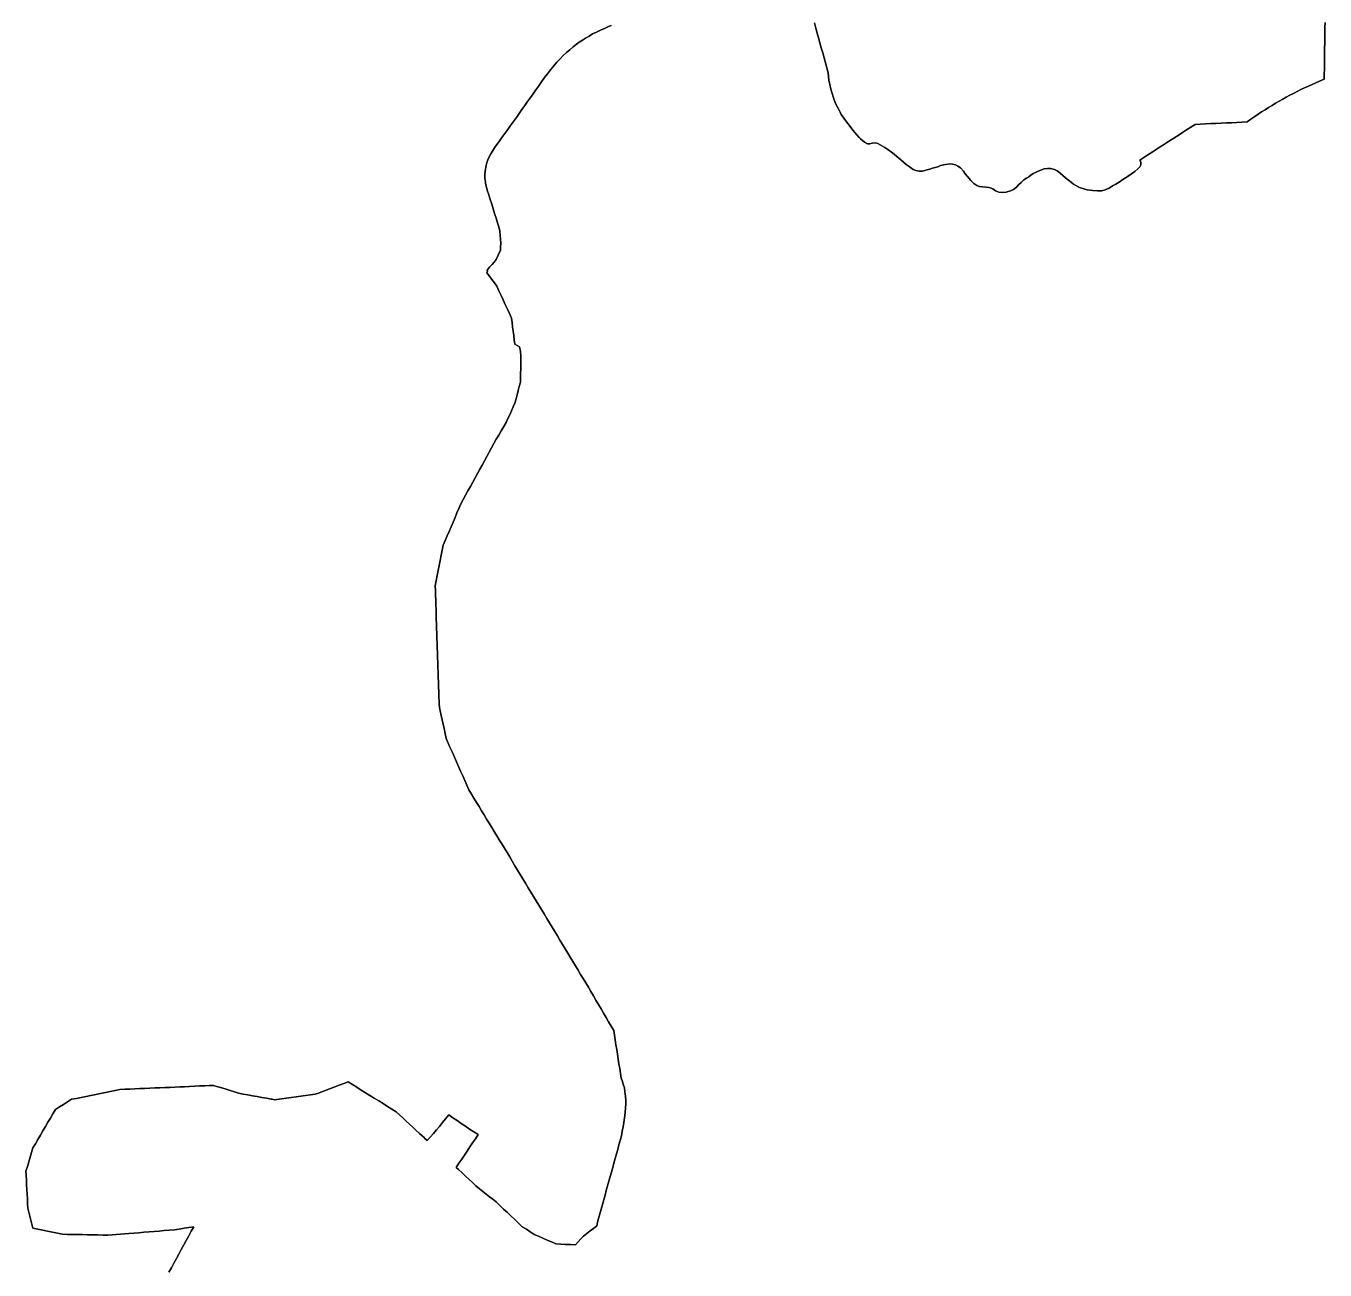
# Model space of a CAD drawing. Header units: inches. Extents: x 130170 to 284068, y 377793 to 804530.
# Drawn here: x 199441 to 201935, y 626650 to 629037 of the extents above; entities that cross this region are included whole.
import ezdxf

# ---------------------------------------------------------------- set-up
doc = ezdxf.new("R2010")
doc.units = ezdxf.units.IN
doc.header["$MEASUREMENT"] = 0
doc.layers.add('muni_il', color=7, linetype='Continuous')

msp = doc.modelspace()

# ---------------------------------------------------------------- linework, layer by layer
at = {"layer": 'muni_il'}
for points in [[(200954.7, 629042.8), (200957.3, 629033.2), (200959.9, 629023.6), (200962.5, 629014.1), (200965.1, 629004.5), (200967.7, 628994.9), (200970.3, 628985.3), (200972.9, 628975.7), (200975.5, 628966.1), (200978.1, 628956.5), (200980.6, 628946.9), (200981.5, 628940.2), (200982.3, 628933.4), (200984.1, 628924.6), (200985.9, 628915.8), (200988.2, 628907.3), (200990.3, 628901.3), (200992.3, 628895.4), (200994.4, 628890.5), (200996.5, 628885.6), (200999, 628881.3), (201001.5, 628876.9), (201003.7, 628871.9), (201005.9, 628866.9), (201010.9, 628860.1), (201016, 628853.3), (201021, 628846.4), (201026.3, 628839.8), (201031.5, 628833.2), (201036.1, 628828.2), (201040.6, 628823.2), (201043, 628820.8), (201050.5, 628814.4), (201056.6, 628810.7), (201060.5, 628811.2), (201065.5, 628812.2), (201071.5, 628812.5), (201076.1, 628811.8), (201080.7, 628809.2), (201085, 628806.4), (201089.4, 628803.7), (201095.2, 628800.1), (201102.5, 628795.1), (201107.2, 628790.9), (201112.4, 628786.6), (201120, 628780.1), (201125.4, 628775.8), (201130.8, 628771.5), (201136.2, 628767.2), (201143.7, 628761.9), (201149.1, 628759.5), (201155.8, 628758.3), (201162.2, 628758.6), (201170.7, 628760.8), (201176, 628762.4), (201181.4, 628764), (201186.4, 628765.3), (201191.3, 628766.7), (201196.6, 628769.1), (201205.8, 628771.2), (201214.1, 628772.4), (201219.5, 628771.9), (201225.2, 628770.4), (201229.8, 628768.3), (201234.7, 628765), (201240.5, 628758.5), (201243.6, 628753.6), (201248, 628748), (201254.5, 628740.6), (201260.5, 628735), (201266.5, 628730.8), (201271.2, 628729.3), (201277.3, 628728.3), (201283.8, 628727.9), (201289.1, 628727.2), (201291.9, 628726.4), (201296.8, 628724.3), (201302.3, 628720.8), (201308.4, 628718.2), (201315.1, 628717.2), (201322.2, 628718.2), (201331, 628720.5), (201336.6, 628723.1), (201342.6, 628727.9), (201346.2, 628732), (201351, 628736.9), (201356.7, 628741.8), (201361.3, 628744.8), (201365.9, 628747.8), (201370, 628750.8), (201374.1, 628753.7), (201379.9, 628756.7), (201387.2, 628759.8), (201395.3, 628762.7), (201402.1, 628763.7), (201407.9, 628763.7), (201415.5, 628761.9), (201420.6, 628759.3), (201426.1, 628754.7), (201431.4, 628750.3), (201436.4, 628745.7), (201442, 628741.3), (201447.6, 628736.9), (201451.8, 628733.8), (201456.1, 628730.8), (201463.4, 628726.9), (201471.5, 628724.3), (201478.2, 628722.9), (201483.7, 628722.1), (201489.1, 628721.3), (201498, 628721), (201505.4, 628720.8), (201510.8, 628721.8), (201515.5, 628723.8), (201520.3, 628726.1), (201526.5, 628730.2), (201532.9, 628733.8), (201539.2, 628737.4), (201546.6, 628742.3), (201551.7, 628745.5), (201556.8, 628748.7), (201563.3, 628753.4), (201569.5, 628757.7), (201575.4, 628762.7), (201578.9, 628766.7), (201580.7, 628770.8), (201580.7, 628774.8), (201580.2, 628777.6), (201579, 628779.8), (201586.8, 628784.9), (201594.7, 628789.9), (201602.6, 628795), (201610.4, 628800.1), (201618.3, 628805.1), (201626.2, 628810.2), (201634, 628815.3), (201636.3, 628816.7), (201644.4, 628821.9), (201652.6, 628827.2), (201660.7, 628832.4), (201668.9, 628837.7), (201677, 628842.9), (201685.2, 628848.2), (201695.1, 628848.6), (201705.1, 628849.1), (201715.1, 628849.6), (201725.1, 628850), (201735.1, 628850.5), (201745.1, 628851), (201755, 628851.4), (201765, 628851.9), (201775, 628852.4), (201785, 628852.8), (201792.3, 628858), (201799.7, 628863.2), (201806.3, 628867.6), (201812.8, 628872), (201819.4, 628876.3), (201826.1, 628880.5), (201832.9, 628884.6), (201839.6, 628888.8), (201846.5, 628892.7), (201853.3, 628896.6), (201860.2, 628900.5), (201867.2, 628904.2), (201874.2, 628907.8), (201881.2, 628911.5), (201888.3, 628914.9), (201895.4, 628918.4), (201902.5, 628921.8), (201909.7, 628925), (201917, 628928.2), (201924.2, 628931.4), (201932.9, 628935), (201933.1, 628944.9), (201933.2, 628954.8), (201933.3, 628964.7), (201933.5, 628974.6), (201933.6, 628984.5), (201933.8, 628994.4), (201933.9, 629004.3), (201934.1, 629014.3), (201934.2, 629024.2), (201934.4, 629034.1), (201934.5, 629044)], [(201934.5, 629044), (201934.4, 629034.1), (201934.2, 629024.2), (201934.1, 629014.3), (201933.9, 629004.3), (201933.8, 628994.4), (201933.6, 628984.5), (201933.5, 628974.6), (201933.3, 628964.7), (201933.2, 628954.8), (201933.1, 628944.9), (201932.9, 628935), (201924.2, 628931.4), (201917, 628928.2), (201909.7, 628925), (201902.5, 628921.8), (201895.4, 628918.4), (201888.3, 628914.9), (201881.2, 628911.5), (201874.2, 628907.8), (201867.2, 628904.2), (201860.2, 628900.5), (201853.3, 628896.6), (201846.5, 628892.7), (201839.6, 628888.8), (201832.9, 628884.6), (201826.1, 628880.5), (201819.4, 628876.3), (201812.8, 628872), (201806.3, 628867.6), (201799.7, 628863.2), (201792.3, 628858), (201785, 628852.8), (201775, 628852.4), (201765, 628851.9), (201755, 628851.4), (201745.1, 628851), (201735.1, 628850.5), (201725.1, 628850), (201715.1, 628849.6), (201705.1, 628849.1), (201695.1, 628848.6), (201685.2, 628848.2), (201677, 628842.9), (201668.9, 628837.7), (201660.7, 628832.4), (201652.6, 628827.2), (201644.4, 628821.9), (201636.3, 628816.7), (201634, 628815.3), (201626.2, 628810.2), (201618.3, 628805.1), (201610.4, 628800.1), (201602.6, 628795), (201594.7, 628789.9), (201586.8, 628784.9), (201579, 628779.8), (201580.2, 628777.6), (201580.7, 628774.8), (201580.7, 628770.8), (201578.9, 628766.7), (201575.4, 628762.7), (201569.5, 628757.7), (201563.3, 628753.4), (201556.8, 628748.7), (201551.7, 628745.5), (201546.6, 628742.3), (201539.2, 628737.4), (201532.9, 628733.8), (201526.5, 628730.2), (201520.3, 628726.1), (201515.5, 628723.8), (201510.8, 628721.8), (201505.4, 628720.8), (201498, 628721), (201489.1, 628721.3), (201483.7, 628722.1), (201478.2, 628722.9), (201471.5, 628724.3), (201463.4, 628726.9), (201456.1, 628730.8), (201451.8, 628733.8), (201447.6, 628736.9), (201442, 628741.3), (201436.4, 628745.7), (201431.4, 628750.3), (201426.1, 628754.7), (201420.6, 628759.3), (201415.5, 628761.9), (201407.9, 628763.7), (201402.1, 628763.7), (201395.3, 628762.7), (201387.2, 628759.8), (201379.9, 628756.7), (201374.1, 628753.7), (201370, 628750.8), (201365.9, 628747.8), (201361.3, 628744.8), (201356.7, 628741.8), (201351, 628736.9), (201346.2, 628732), (201342.6, 628727.9), (201336.6, 628723.1), (201331, 628720.5), (201322.2, 628718.2), (201315.1, 628717.2), (201308.4, 628718.2), (201302.3, 628720.8), (201296.8, 628724.3), (201291.9, 628726.4), (201289.1, 628727.2), (201283.8, 628727.9), (201277.3, 628728.3), (201271.2, 628729.3), (201266.5, 628730.8), (201260.5, 628735), (201254.5, 628740.6), (201248, 628748), (201243.6, 628753.6), (201240.5, 628758.5), (201234.7, 628765), (201229.8, 628768.3), (201225.2, 628770.4), (201219.5, 628771.9), (201214.1, 628772.4), (201205.8, 628771.2), (201196.6, 628769.1), (201191.3, 628766.7), (201186.4, 628765.3), (201181.4, 628764), (201176, 628762.4), (201170.7, 628760.8), (201162.2, 628758.6), (201155.8, 628758.3), (201149.1, 628759.5), (201143.7, 628761.9), (201136.2, 628767.2), (201130.8, 628771.5), (201125.4, 628775.8), (201120, 628780.1), (201112.4, 628786.6), (201107.2, 628790.9), (201102.5, 628795.1), (201095.2, 628800.1), (201089.4, 628803.7), (201085, 628806.4), (201080.7, 628809.2), (201076.1, 628811.8), (201071.5, 628812.5), (201065.5, 628812.2), (201060.5, 628811.2), (201056.6, 628810.7), (201050.5, 628814.4), (201043, 628820.8), (201040.6, 628823.2), (201036.1, 628828.2), (201031.5, 628833.2), (201026.3, 628839.8), (201021, 628846.4), (201016, 628853.3), (201010.9, 628860.1), (201005.9, 628866.9), (201003.7, 628871.9), (201001.5, 628876.9), (200999, 628881.3), (200996.5, 628885.6), (200994.4, 628890.5), (200992.3, 628895.4), (200990.3, 628901.3), (200988.2, 628907.3), (200985.9, 628915.8), (200984.1, 628924.6), (200982.3, 628933.4), (200981.5, 628940.2), (200980.6, 628946.9), (200978.1, 628956.5), (200975.5, 628966.1), (200972.9, 628975.7), (200970.3, 628985.3), (200967.7, 628994.9), (200965.1, 629004.5), (200962.5, 629014.1), (200959.9, 629023.6), (200957.3, 629033.2), (200954.7, 629042.8)], [(199715.5, 626645.3), (199720.2, 626654), (199725, 626662.7), (199729.7, 626671.5), (199734.5, 626680.2), (199739.2, 626688.9), (199744, 626697.6), (199748.7, 626706.3), (199753.5, 626715), (199758.2, 626723.8), (199763, 626732.5), (199753.7, 626731), (199744.4, 626729.6), (199735.2, 626728.1), (199725.9, 626726.7), (199716.2, 626725.9), (199706.5, 626725.1), (199696.7, 626724.3), (199687, 626723.5), (199677.3, 626722.7), (199667.6, 626721.9), (199657.9, 626721), (199648.1, 626720.2), (199638.4, 626719.4), (199630.3, 626718.9), (199622.3, 626718.3), (199614.2, 626717.7), (199606.2, 626717.1), (199598.1, 626716.5), (199588.4, 626716.7), (199578.7, 626716.9), (199569, 626717.1), (199559.3, 626717.3), (199549.7, 626717.4), (199540, 626717.6), (199530.3, 626717.8), (199520.6, 626718), (199510.9, 626718.2), (199501.5, 626720.1), (199492.1, 626722), (199482.7, 626724), (199473.3, 626725.9), (199463.9, 626727.8), (199454.5, 626729.7), (199452.5, 626737.5), (199450.5, 626745.2), (199448.5, 626753), (199446.6, 626760.8), (199444.6, 626768.5), (199444.2, 626777.4), (199443.7, 626786.3), (199443.3, 626795.1), (199442.8, 626804), (199442.4, 626812.9), (199442, 626821.8), (199441.5, 626830.6), (199441.1, 626839.5), (199443.7, 626848.3), (199446.4, 626857.2), (199449, 626866.1), (199451.6, 626874.9), (199454.3, 626883.8), (199459.1, 626892), (199463.9, 626900.2), (199468.7, 626908.4), (199473.6, 626916.6), (199478.4, 626924.8), (199483.2, 626933), (199488, 626941.2), (199492.9, 626949.4), (199497.7, 626957.6), (199505.4, 626962.5), (199513.1, 626967.4), (199520.8, 626972.2), (199528.5, 626977.1), (199537.8, 626979), (199547.1, 626980.9), (199556.4, 626982.8), (199565.7, 626984.6), (199575, 626986.5), (199584.2, 626988.4), (199593.5, 626990.3), (199602.8, 626992.2), (199612.1, 626994), (199621.4, 626995.9), (199631, 626996.3), (199640.5, 626996.8), (199650.1, 626997.2), (199659.7, 626997.6), (199669.2, 626998), (199678.8, 626998.5), (199688.3, 626998.9), (199697.9, 626999.3), (199707.4, 626999.7), (199717, 627000.1), (199726.5, 627000.6), (199736.1, 627001), (199745.6, 627001.4), (199755.2, 627001.8), (199764.8, 627002.3), (199774.3, 627002.7), (199776, 627002.8), (199784.5, 627003.1), (199792.9, 627003.5), (199801.3, 627003.9), (199809.2, 627001.4), (199817.2, 626998.9), (199825.2, 626996.4), (199833.2, 626993.9), (199841.1, 626991.4), (199849.1, 626989), (199858, 626987.3), (199866.9, 626985.7), (199875.8, 626984.1), (199884.8, 626982.4), (199893.7, 626980.8), (199902.6, 626979.2), (199911.5, 626977.5), (199911.5, 626977.5), (199913.5, 626977.2), (199918.4, 626976.3), (199922.6, 626976.8), (199931.8, 626978.1), (199941, 626979.3), (199950.2, 626980.6), (199959.4, 626981.8), (199968.6, 626983.1), (199977.8, 626984.3), (199987, 626985.6), (199996.2, 626986.8), (199998.1, 626987.5), (200000.9, 626988.6), (200009.2, 626991.8), (200017.5, 626994.9), (200025.9, 626998.1), (200034.2, 627001.2), (200042.5, 627004.4), (200050.9, 627007.5), (200059.2, 627010.7), (200067.6, 627005.4), (200076, 627000.2), (200084.4, 626995), (200092.9, 626989.7), (200101.3, 626984.5), (200109.7, 626979.3), (200118.1, 626974.1), (200126.5, 626968.8), (200135, 626963.6), (200143.4, 626958.4), (200151.8, 626953.2), (200158.2, 626947.2), (200164.6, 626941.3), (200171, 626935.4), (200177.4, 626929.4), (200183.8, 626923.5), (200190.2, 626917.5), (200196.6, 626911.6), (200201.3, 626907.2), (200206.1, 626902.9), (200206.2, 626902.8), (200211.2, 626898.1), (200217.1, 626904.8), (200223, 626911.6), (200228.9, 626918.3), (200234.8, 626925), (200240.7, 626932.4), (200246.6, 626939.8), (200252.5, 626947.2), (200260.5, 626941.8), (200268.6, 626936.4), (200276.6, 626931), (200284.7, 626925.6), (200292.7, 626920.1), (200300.7, 626914.7), (200308.8, 626909.3), (200303.6, 626901.5), (200298.3, 626893.6), (200293.1, 626885.7), (200287.9, 626877.9), (200282.6, 626870), (200277.4, 626862.1), (200272.2, 626854.3), (200267, 626846.4), (200267.1, 626846.3), (200271.4, 626842.3), (200278.1, 626836.1), (200284.8, 626829.9), (200291.4, 626823.8), (200298.1, 626817.6), (200304.7, 626811.4), (200311.4, 626805.2), (200317.8, 626800.2), (200324.2, 626795.2), (200330.7, 626790.2), (200337.1, 626785.2), (200343.5, 626780.2), (200350.7, 626773.4), (200357.9, 626766.6), (200365.1, 626759.9), (200372.3, 626753.1), (200379.5, 626746.3), (200386.7, 626739.5), (200393.8, 626732.7), (200401.5, 626727.7), (200409.1, 626722.8), (200416.8, 626717.8), (200425, 626714.2), (200433.2, 626710.6), (200441.4, 626706.9), (200449.7, 626703.3), (200457.9, 626699.7), (200467.4, 626699.3), (200476.9, 626698.8), (200486.4, 626698.4), (200496, 626698), (200501.1, 626703.6), (200506.3, 626709.2), (200511.5, 626714.8), (200517.7, 626719.7), (200524, 626724.6), (200530.2, 626729.5), (200536.5, 626734.4), (200538.3, 626741.5), (200540.1, 626748.6), (200542.6, 626757.5), (200545.1, 626766.4), (200547.6, 626775.3), (200550.1, 626784.2), (200552.5, 626793.1), (200555, 626802), (200557.5, 626810.9), (200560, 626819.8), (200562.4, 626828.7), (200564.8, 626837.4), (200567.2, 626846.1), (200569.6, 626854.8), (200572.1, 626863.5), (200574.5, 626872.3), (200576.9, 626881), (200579.3, 626889.7), (200581.7, 626898.4), (200584.1, 626907.2), (200585.6, 626915.7), (200587.1, 626924.2), (200588.6, 626932.8), (200590.1, 626941.3), (200591, 626951), (200592, 626960.7), (200592.3, 626967.9), (200592.5, 626975.1), (200591.6, 626983.1), (200590.6, 626991.2), (200589.6, 626999.3), (200587.6, 627006.3), (200585.5, 627013.3), (200583.6, 627017.7), (200582.2, 627026.8), (200580.7, 627036), (200579.3, 627045.2), (200577.8, 627054.3), (200576.4, 627063.5), (200575, 627072.7), (200573.5, 627081.9), (200572.1, 627091), (200570.6, 627100.2), (200569.2, 627109.4), (200564.4, 627117.7), (200559.5, 627126), (200554.6, 627134.3), (200549.8, 627142.6), (200544.9, 627150.9), (200540.1, 627159.2), (200535.2, 627167.4), (200530.4, 627175.7), (200525.5, 627184), (200520.6, 627192.2), (200515.6, 627200.5), (200510.7, 627208.7), (200505.7, 627216.9), (200500.8, 627225.1), (200495.8, 627233.3), (200490.8, 627241.5), (200485.9, 627249.7), (200480.9, 627257.9), (200476, 627266.1), (200471, 627274.3), (200466.1, 627282.5), (200461.1, 627290.7), (200456, 627299.1), (200450.9, 627307.5), (200445.9, 627316), (200440.8, 627324.4), (200435.7, 627332.8), (200430.6, 627341.2), (200425.5, 627349.6), (200420.4, 627358), (200415.3, 627366.5), (200410.3, 627374.9), (200405.2, 627383.3), (200400.1, 627391.7), (200395, 627400.2), (200389.9, 627408.6), (200384.8, 627417), (200379.7, 627425.5), (200374.6, 627433.9), (200369.5, 627442.3), (200364.4, 627450.8), (200359.3, 627459.2), (200354.5, 627467.2), (200349.6, 627475.2), (200344.7, 627483.1), (200339.9, 627491.1), (200335, 627499.1), (200330.2, 627507), (200325.3, 627515), (200320.5, 627523), (200315.6, 627530.9), (200310.7, 627538.9), (200305.9, 627546.9), (200301, 627554.9), (200296.2, 627562.8), (200291.3, 627570.8), (200287.3, 627579.8), (200283.4, 627588.8), (200279.4, 627597.8), (200275.4, 627606.8), (200271.5, 627615.8), (200267.5, 627624.8), (200263.5, 627633.8), (200259.6, 627642.8), (200255.6, 627651.8), (200251.6, 627660.8), (200247.7, 627669.8), (200245.6, 627679.3), (200243.5, 627688.8), (200241.7, 627697.2), (200239.8, 627705.6), (200238, 627714), (200236.2, 627722.5), (200235.1, 627729.2), (200234.1, 627735.9), (200234, 627740.4), (200233.6, 627749.7), (200233.3, 627759.1), (200233, 627768.5), (200232.7, 627777.9), (200232.4, 627787.2), (200232.1, 627796.6), (200231.8, 627806), (200231.5, 627815.3), (200231.2, 627824.7), (200230.9, 627834.1), (200230.6, 627843.5), (200230.2, 627852.8), (200229.9, 627862.2), (200229.6, 627871.3), (200229.3, 627880.5), (200229, 627889.6), (200228.7, 627898.8), (200228.4, 627907.9), (200228.1, 627917.1), (200227.8, 627926.2), (200227.5, 627935.4), (200227.2, 627944.5), (200226.9, 627953.7), (200226.6, 627962.8), (200228.5, 627972.5), (200230.5, 627982.3), (200232.4, 627992), (200234.3, 628001.7), (200236.2, 628011.5), (200238.2, 628021.2), (200240.1, 628030.9), (200242, 628040.6), (200245.8, 628049.5), (200249.5, 628058.3), (200253.3, 628067.2), (200257.1, 628076), (200260.9, 628084.8), (200264.6, 628093.7), (200268.4, 628102.5), (200272.2, 628111.3), (200275.9, 628120.2), (200280.5, 628128.4), (200285, 628136.7), (200289.5, 628144.9), (200294.1, 628153.2), (200298.6, 628161.4), (200303.1, 628169.7), (200307.7, 628177.9), (200312.2, 628186.2), (200316.7, 628194.4), (200321.3, 628202.7), (200325.8, 628210.9), (200330.3, 628219.2), (200334.9, 628227.4), (200339.4, 628235.7), (200343.9, 628243.9), (200348.7, 628252), (200353.4, 628260.1), (200358.1, 628268.2), (200362.9, 628276.3), (200366.2, 628283.7), (200369.5, 628291.1), (200372.9, 628298.5), (200376.2, 628305.9), (200379.6, 628313.4), (200381.7, 628321.4), (200383.8, 628329.4), (200385.9, 628337.4), (200388, 628345.4), (200390.1, 628353.5), (200390.3, 628361.7), (200390.5, 628370), (200390.7, 628378.2), (200390.9, 628386.4), (200391.1, 628394.7), (200390.7, 628403.6), (200390.2, 628412.4), (200388.3, 628421.6), (200383.8, 628424), (200379.3, 628426.4), (200378.3, 628434.7), (200377.3, 628443), (200376.2, 628451.3), (200375.2, 628459.6), (200374.2, 628467.9), (200373.2, 628476.3), (200369.2, 628485), (200365.1, 628493.8), (200361.1, 628502.5), (200357, 628511.2), (200353, 628520), (200349, 628528.7), (200344.9, 628537.5), (200340.1, 628543.9), (200335.3, 628550.3), (200330.5, 628556.7), (200325.7, 628563), (200327.1, 628566.4), (200326.2, 628568.4), (200331, 628573.9), (200335.8, 628579.4), (200339.5, 628584.1), (200343.3, 628588.8), (200347.4, 628597.1), (200351.5, 628605.4), (200351.8, 628605.7), (200352.2, 628613), (200352.6, 628620.3), (200352, 628628), (200351.4, 628635.7), (200350.8, 628643.4), (200348.6, 628651.4), (200346.4, 628659.4), (200343.5, 628668.4), (200340.7, 628677.3), (200337.9, 628686.3), (200335, 628695.2), (200332.2, 628704.2), (200329.3, 628713.2), (200326.5, 628722.1), (200325, 628727.8), (200323.4, 628734.7), (200323, 628737.1), (200321.9, 628744.9), (200321.9, 628747.3), (200321.8, 628753.5), (200323, 628762.4), (200323.6, 628765.9), (200325.8, 628775.1), (200327.9, 628780.4), (200330, 628785.8), (200333.2, 628791.4), (200336.4, 628797), (200340.6, 628803.2), (200344.9, 628809.3), (200349.1, 628815.5), (200354.7, 628823.3), (200360.4, 628831), (200366, 628838.7), (200371.4, 628846.3), (200376.8, 628853.9), (200382.3, 628861.5), (200387.7, 628869.1), (200393.1, 628876.7), (200398.5, 628884.3), (200403.9, 628891.9), (200409.3, 628899.5), (200414.7, 628907.1), (200420, 628914.8), (200425.4, 628922.5), (200430.8, 628930.2), (200436.1, 628937.9), (200442.1, 628945.5), (200448, 628953.1), (200454.1, 628960.5), (200460.2, 628967.8), (200466.4, 628974), (200472.5, 628980.2), (200478.7, 628986.4), (200484.9, 628991.6), (200491.2, 628996.8), (200497.5, 629002.1), (200503.2, 629005.9), (200509, 629009.7), (200514.8, 629013.5), (200521.8, 629017.6), (200528.8, 629021.8), (200536.4, 629025.3), (200544, 629028.9), (200551.6, 629032.5), (200559.1, 629036.1), (200564, 629038)], [(200564, 629038), (200559.1, 629036.1), (200551.6, 629032.5), (200544, 629028.9), (200536.4, 629025.3), (200528.8, 629021.8), (200521.8, 629017.6), (200514.8, 629013.5), (200509, 629009.7), (200503.2, 629005.9), (200497.5, 629002.1), (200491.2, 628996.8), (200484.9, 628991.6), (200478.7, 628986.4), (200472.5, 628980.2), (200466.4, 628974), (200460.2, 628967.8), (200454.1, 628960.5), (200448, 628953.1), (200442.1, 628945.5), (200436.1, 628937.9), (200430.8, 628930.2), (200425.4, 628922.5), (200420, 628914.8), (200414.7, 628907.1), (200409.3, 628899.5), (200403.9, 628891.9), (200398.5, 628884.3), (200393.1, 628876.7), (200387.7, 628869.1), (200382.3, 628861.5), (200376.8, 628853.9), (200371.4, 628846.3), (200366, 628838.7), (200360.4, 628831), (200354.7, 628823.3), (200349.1, 628815.5), (200344.9, 628809.3), (200340.6, 628803.2), (200336.4, 628797), (200333.2, 628791.4), (200330, 628785.8), (200327.9, 628780.4), (200325.8, 628775.1), (200323.6, 628765.9), (200323, 628762.4), (200321.8, 628753.5), (200321.9, 628747.3), (200321.9, 628744.9), (200323, 628737.1), (200323.4, 628734.7), (200325, 628727.8), (200326.5, 628722.1), (200329.3, 628713.2), (200332.2, 628704.2), (200335, 628695.2), (200337.9, 628686.3), (200340.7, 628677.3), (200343.5, 628668.4), (200346.4, 628659.4), (200348.6, 628651.4), (200350.8, 628643.4), (200351.4, 628635.7), (200352, 628628), (200352.6, 628620.3), (200352.2, 628613), (200351.8, 628605.7), (200351.5, 628605.4), (200347.4, 628597.1), (200343.3, 628588.8), (200339.5, 628584.1), (200335.8, 628579.4), (200331, 628573.9), (200326.2, 628568.4), (200327.1, 628566.4), (200325.7, 628563), (200330.5, 628556.7), (200335.3, 628550.3), (200340.1, 628543.9), (200344.9, 628537.5), (200349, 628528.7), (200353, 628520), (200357, 628511.2), (200361.1, 628502.5), (200365.1, 628493.8), (200369.2, 628485), (200373.2, 628476.3), (200374.2, 628467.9), (200375.2, 628459.6), (200376.2, 628451.3), (200377.3, 628443), (200378.3, 628434.7), (200379.3, 628426.4), (200383.8, 628424), (200388.3, 628421.6), (200390.2, 628412.4), (200390.7, 628403.6), (200391.1, 628394.7), (200390.9, 628386.4), (200390.7, 628378.2), (200390.5, 628370), (200390.3, 628361.7), (200390.1, 628353.5), (200388, 628345.4), (200385.9, 628337.4), (200383.8, 628329.4), (200381.7, 628321.4), (200379.6, 628313.4), (200376.2, 628305.9), (200372.9, 628298.5), (200369.5, 628291.1), (200366.2, 628283.7), (200362.9, 628276.3), (200358.1, 628268.2), (200353.4, 628260.1), (200348.7, 628252), (200343.9, 628243.9), (200339.4, 628235.7), (200334.9, 628227.4), (200330.3, 628219.2), (200325.8, 628210.9), (200321.3, 628202.7), (200316.7, 628194.4), (200312.2, 628186.2), (200307.7, 628177.9), (200303.1, 628169.7), (200298.6, 628161.4), (200294.1, 628153.2), (200289.5, 628144.9), (200285, 628136.7), (200280.5, 628128.4), (200275.9, 628120.2), (200272.2, 628111.3), (200268.4, 628102.5), (200264.6, 628093.7), (200260.9, 628084.8), (200257.1, 628076), (200253.3, 628067.2), (200249.5, 628058.3), (200245.8, 628049.5), (200242, 628040.6), (200240.1, 628030.9), (200238.2, 628021.2), (200236.2, 628011.5), (200234.3, 628001.7), (200232.4, 627992), (200230.5, 627982.3), (200228.5, 627972.5), (200226.6, 627962.8), (200226.9, 627953.7), (200227.2, 627944.5), (200227.5, 627935.4), (200227.8, 627926.2), (200228.1, 627917.1), (200228.4, 627907.9), (200228.7, 627898.8), (200229, 627889.6), (200229.3, 627880.5), (200229.6, 627871.3), (200229.9, 627862.2), (200230.2, 627852.8), (200230.6, 627843.5), (200230.9, 627834.1), (200231.2, 627824.7), (200231.5, 627815.3), (200231.8, 627806), (200232.1, 627796.6), (200232.4, 627787.2), (200232.7, 627777.9), (200233, 627768.5), (200233.3, 627759.1), (200233.6, 627749.7), (200234, 627740.4), (200234.1, 627735.9), (200235.1, 627729.2), (200236.2, 627722.5), (200238, 627714), (200239.8, 627705.6), (200241.7, 627697.2), (200243.5, 627688.8), (200245.6, 627679.3), (200247.7, 627669.8), (200251.6, 627660.8), (200255.6, 627651.8), (200259.6, 627642.8), (200263.5, 627633.8), (200267.5, 627624.8), (200271.5, 627615.8), (200275.4, 627606.8), (200279.4, 627597.8), (200283.4, 627588.8), (200287.3, 627579.8), (200291.3, 627570.8), (200296.2, 627562.8), (200301, 627554.9), (200305.9, 627546.9), (200310.7, 627538.9), (200315.6, 627530.9), (200320.5, 627523), (200325.3, 627515), (200330.2, 627507), (200335, 627499.1), (200339.9, 627491.1), (200344.7, 627483.1), (200349.6, 627475.2), (200354.5, 627467.2), (200359.3, 627459.2), (200364.4, 627450.8), (200369.5, 627442.3), (200374.6, 627433.9), (200379.7, 627425.5), (200384.8, 627417), (200389.9, 627408.6), (200395, 627400.2), (200400.1, 627391.7), (200405.2, 627383.3), (200410.3, 627374.9), (200415.3, 627366.5), (200420.4, 627358), (200425.5, 627349.6), (200430.6, 627341.2), (200435.7, 627332.8), (200440.8, 627324.4), (200445.9, 627316), (200450.9, 627307.5), (200456, 627299.1), (200461.1, 627290.7), (200466.1, 627282.5), (200471, 627274.3), (200476, 627266.1), (200480.9, 627257.9), (200485.9, 627249.7), (200490.8, 627241.5), (200495.8, 627233.3), (200500.8, 627225.1), (200505.7, 627216.9), (200510.7, 627208.7), (200515.6, 627200.5), (200520.6, 627192.2), (200525.5, 627184), (200530.4, 627175.7), (200535.2, 627167.4), (200540.1, 627159.2), (200544.9, 627150.9), (200549.8, 627142.6), (200554.6, 627134.3), (200559.5, 627126), (200564.4, 627117.7), (200569.2, 627109.4), (200570.6, 627100.2), (200572.1, 627091), (200573.5, 627081.9), (200575, 627072.7), (200576.4, 627063.5), (200577.8, 627054.3), (200579.3, 627045.2), (200580.7, 627036), (200582.2, 627026.8), (200583.6, 627017.7), (200585.5, 627013.3), (200587.6, 627006.3), (200589.6, 626999.3), (200590.6, 626991.2), (200591.6, 626983.1), (200592.5, 626975.1), (200592.3, 626967.9), (200592, 626960.7), (200591, 626951), (200590.1, 626941.3), (200588.6, 626932.8), (200587.1, 626924.2), (200585.6, 626915.7), (200584.1, 626907.2), (200581.7, 626898.4), (200579.3, 626889.7), (200576.9, 626881), (200574.5, 626872.3), (200572.1, 626863.5), (200569.6, 626854.8), (200567.2, 626846.1), (200564.8, 626837.4), (200562.4, 626828.7), (200560, 626819.8), (200557.5, 626810.9), (200555, 626802), (200552.5, 626793.1), (200550.1, 626784.2), (200547.6, 626775.3), (200545.1, 626766.4), (200542.6, 626757.5), (200540.1, 626748.6), (200538.3, 626741.5), (200536.5, 626734.4), (200530.2, 626729.5), (200524, 626724.6), (200517.7, 626719.7), (200511.5, 626714.8), (200506.3, 626709.2), (200501.1, 626703.6), (200496, 626698), (200486.4, 626698.4), (200476.9, 626698.8), (200467.4, 626699.3), (200457.9, 626699.7), (200449.7, 626703.3), (200441.4, 626706.9), (200433.2, 626710.6), (200425, 626714.2), (200416.8, 626717.8), (200409.1, 626722.8), (200401.5, 626727.7), (200393.8, 626732.7), (200386.7, 626739.5), (200379.5, 626746.3), (200372.3, 626753.1), (200365.1, 626759.9), (200357.9, 626766.6), (200350.7, 626773.4), (200343.5, 626780.2), (200337.1, 626785.2), (200330.7, 626790.2), (200324.2, 626795.2), (200317.8, 626800.2), (200311.4, 626805.2), (200304.7, 626811.4), (200298.1, 626817.6), (200291.4, 626823.8), (200284.8, 626829.9), (200278.1, 626836.1), (200271.4, 626842.3), (200267.1, 626846.3), (200267, 626846.4), (200272.2, 626854.3), (200277.4, 626862.1), (200282.6, 626870), (200287.9, 626877.9), (200293.1, 626885.7), (200298.3, 626893.6), (200303.6, 626901.5), (200308.8, 626909.3), (200300.7, 626914.7), (200292.7, 626920.1), (200284.7, 626925.6), (200276.6, 626931), (200268.6, 626936.4), (200260.5, 626941.8), (200252.5, 626947.2), (200246.6, 626939.8), (200240.7, 626932.4), (200234.8, 626925), (200228.9, 626918.3), (200223, 626911.6), (200217.1, 626904.8), (200211.2, 626898.1), (200206.2, 626902.8), (200206.1, 626902.9), (200201.3, 626907.2), (200196.6, 626911.6), (200190.2, 626917.5), (200183.8, 626923.5), (200177.4, 626929.4), (200171, 626935.4), (200164.6, 626941.3), (200158.2, 626947.2), (200151.8, 626953.2), (200143.4, 626958.4), (200135, 626963.6), (200126.5, 626968.8), (200118.1, 626974.1), (200109.7, 626979.3), (200101.3, 626984.5), (200092.9, 626989.7), (200084.4, 626995), (200076, 627000.2), (200067.6, 627005.4), (200059.2, 627010.7), (200050.9, 627007.5), (200042.5, 627004.4), (200034.2, 627001.2), (200025.9, 626998.1), (200017.5, 626994.9), (200009.2, 626991.8), (200000.9, 626988.6), (199998.1, 626987.5), (199996.2, 626986.8), (199987, 626985.6), (199977.8, 626984.3), (199968.6, 626983.1), (199959.4, 626981.8), (199950.2, 626980.6), (199941, 626979.3), (199931.8, 626978.1), (199922.6, 626976.8), (199918.4, 626976.3), (199913.5, 626977.2), (199911.5, 626977.5), (199911.5, 626977.5), (199902.6, 626979.2), (199893.7, 626980.8), (199884.8, 626982.4), (199875.8, 626984.1), (199866.9, 626985.7), (199858, 626987.3), (199849.1, 626989), (199841.1, 626991.4), (199833.2, 626993.9), (199825.2, 626996.4), (199817.2, 626998.9), (199809.2, 627001.4), (199801.3, 627003.9), (199792.9, 627003.5), (199784.5, 627003.1), (199776, 627002.8), (199774.3, 627002.7), (199764.8, 627002.3), (199755.2, 627001.8), (199745.6, 627001.4), (199736.1, 627001), (199726.5, 627000.6), (199717, 627000.1), (199707.4, 626999.7), (199697.9, 626999.3), (199688.3, 626998.9), (199678.8, 626998.5), (199669.2, 626998), (199659.7, 626997.6), (199650.1, 626997.2), (199640.5, 626996.8), (199631, 626996.3), (199621.4, 626995.9), (199612.1, 626994), (199602.8, 626992.2), (199593.5, 626990.3), (199584.2, 626988.4), (199575, 626986.5), (199565.7, 626984.6), (199556.4, 626982.8), (199547.1, 626980.9), (199537.8, 626979), (199528.5, 626977.1), (199520.8, 626972.2), (199513.1, 626967.4), (199505.4, 626962.5), (199497.7, 626957.6), (199492.9, 626949.4), (199488, 626941.2), (199483.2, 626933), (199478.4, 626924.8), (199473.6, 626916.6), (199468.7, 626908.4), (199463.9, 626900.2), (199459.1, 626892), (199454.3, 626883.8), (199451.6, 626874.9), (199449, 626866.1), (199446.4, 626857.2), (199443.7, 626848.3), (199441.1, 626839.5), (199441.5, 626830.6), (199442, 626821.8), (199442.4, 626812.9), (199442.8, 626804), (199443.3, 626795.1), (199443.7, 626786.3), (199444.2, 626777.4), (199444.6, 626768.5), (199446.6, 626760.8), (199448.5, 626753), (199450.5, 626745.2), (199452.5, 626737.5), (199454.5, 626729.7), (199463.9, 626727.8), (199473.3, 626725.9), (199482.7, 626724), (199492.1, 626722), (199501.5, 626720.1), (199510.9, 626718.2), (199520.6, 626718), (199530.3, 626717.8), (199540, 626717.6), (199549.7, 626717.4), (199559.3, 626717.3), (199569, 626717.1), (199578.7, 626716.9), (199588.4, 626716.7), (199598.1, 626716.5), (199606.2, 626717.1), (199614.2, 626717.7), (199622.3, 626718.3), (199630.3, 626718.9), (199638.4, 626719.4), (199648.1, 626720.2), (199657.9, 626721), (199667.6, 626721.9), (199677.3, 626722.7), (199687, 626723.5), (199696.7, 626724.3), (199706.5, 626725.1), (199716.2, 626725.9), (199725.9, 626726.7), (199735.2, 626728.1), (199744.4, 626729.6), (199753.7, 626731), (199763, 626732.5), (199758.2, 626723.8), (199753.5, 626715), (199748.7, 626706.3), (199744, 626697.6), (199739.2, 626688.9), (199734.5, 626680.2), (199729.7, 626671.5), (199725, 626662.7), (199720.2, 626654), (199715.5, 626645.3)]]:
    msp.add_lwpolyline(points, dxfattribs=at)

doc.saveas('drawing.dxf')
